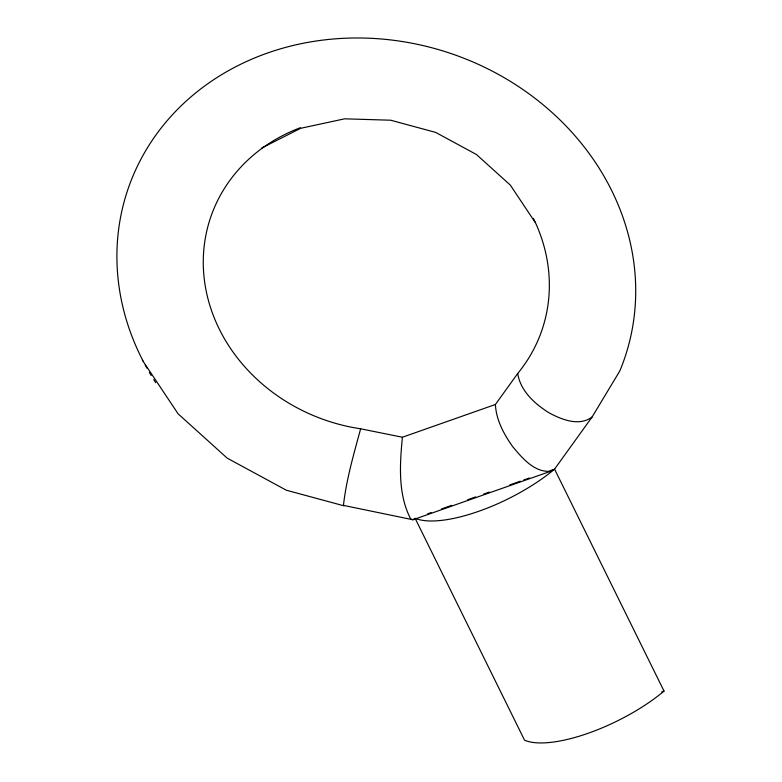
<?xml version="1.0" encoding="UTF-8"?>
<svg xmlns="http://www.w3.org/2000/svg" width="782" height="782" viewBox="0 0 782 782"><rect width="100%" height="100%" fill="white"/><g stroke="black" fill="none" stroke-linecap="round" stroke-linejoin="round"><path stroke-width="1.17" d="M533.392 218.374A174.982 155.071 18.7 0 1 517.713 373.493L495.397 404.49L402.407 437.236C399.798 464.176 397.774 494.42 410.706 518.965L412.955 519.756L550.538 471.311L554.555 469.141L592.072 417.031L619.764 371.069A262.312 232.459 18.7 0 0 363.405 38.044A262.312 232.459 18.7 0 0 142.969 360.825M300.347 127.73A174.982 155.071 18.7 0 0 206.125 290.709A174.982 155.071 18.7 0 0 360.639 428.8C353.806 454.019 346.358 479.376 343.445 505.387L412.955 519.756L414.372 518.749M592.072 417.031C579.12 426.728 561.574 419.582 548.964 412.769C534.702 403.844 520.401 390.941 517.713 373.493M261.677 148.033L300.63 128.307L344.637 118.825L390.687 120.213L435.642 132.393L476.453 154.523L510.323 185.099L534.947 222.039M427.666 513.823L431.087 512.611M441.38 508.994L451.673 505.368M467.675 499.737L475.681 496.912M483.677 494.097L489.395 492.083M509.972 484.84L520.265 481.213M523.696 480.011L529.404 477.998M549.99 470.754L553.412 469.542M661.738 691.894L664.026 691.092L554.555 469.141A95.58 33.167 -26.3 0 1 415.086 518.251L524.546 740.202A95.58 33.167 -26.3 0 0 664.026 691.092M550.538 471.311C534.174 472.543 522.093 457.9 512.601 446.512C503.794 434.118 496.189 419.963 495.397 404.49M360.639 428.8L402.407 437.236M343.904 505.807L286.339 490.216L227.191 458.144L178.1 413.815L142.392 360.267M155.716 382.652A262.312 232.459 18.7 0 1 153.741 379.583M151.19 375.468A262.312 232.459 18.7 0 1 149.333 372.349M146.938 368.175A262.312 232.459 18.7 0 1 145.208 365.038"/></g></svg>
